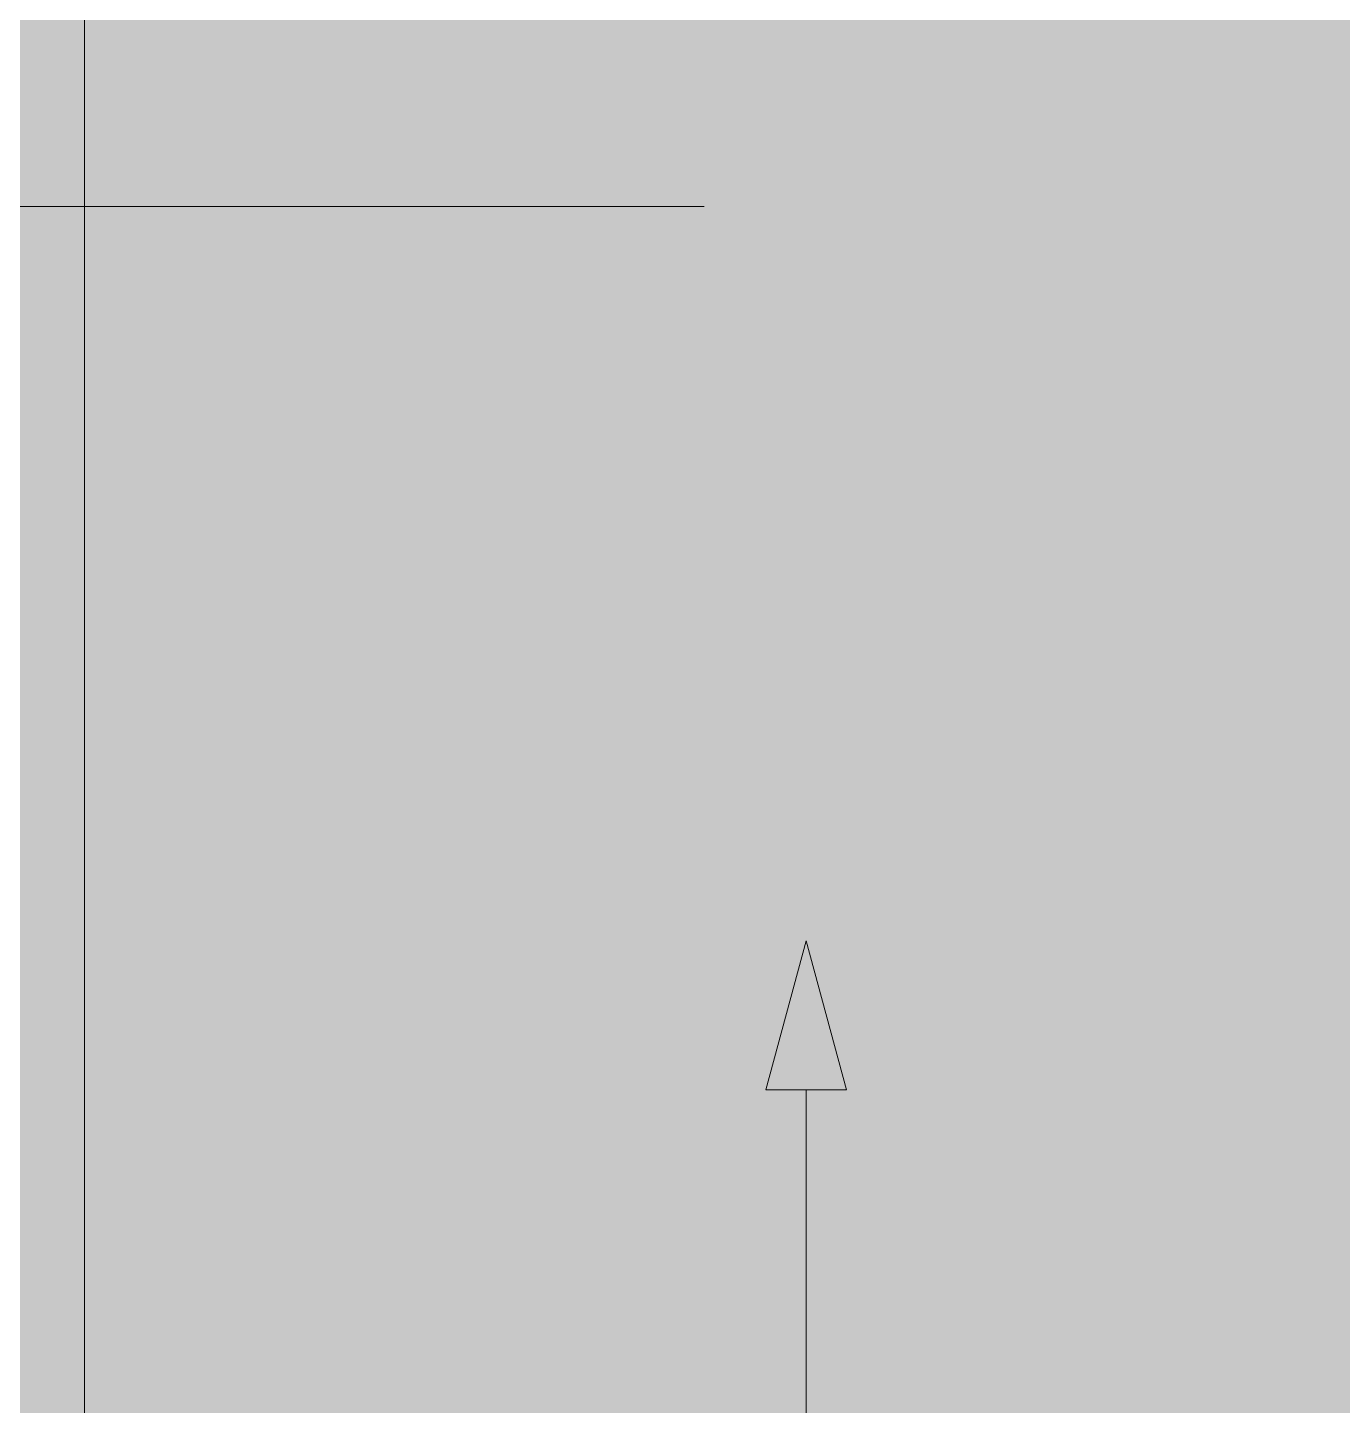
# Model space of a CAD drawing. Header units: metres. Extents: x -4 to 206, y -18 to 45.
# Drawn here: x 51.265 to 52.081, y -2.871 to -2.016 of the extents above; entities that cross this region are included whole.
import ezdxf

# ---------------------------------------------------------------- set-up
doc = ezdxf.new("R2010")
doc.units = ezdxf.units.M
doc.header["$MEASUREMENT"] = 0
doc.linetypes.add('Untersicht', pattern=[0.001, 0.0005, -0.0005])
for name, color, linetype in [('3._DD PP STG2_4_000 Achsraster', 7, 'Continuous'), ('3._DD PP STG2_4_330 Dachaufbau', 7, 'Continuous'), ('3._DD PP STG2_4_611 Entwässerung', 7, 'Continuous'), ('3._DD PP STG2_4_851 Marker Schnitt', 7, 'Continuous')]:
    doc.layers.add(name, color=color, linetype=linetype)

msp = doc.modelspace()

# ---------------------------------------------------------------- hatches: boundary and pattern name
at = {"layer": '3._DD PP STG2_4_330 Dachaufbau', "linetype": 'Continuous', "lineweight": 0, "true_color": 0x000000}
h = msp.add_hatch(color=18, dxfattribs=at)
h.paths.add_polyline_path([(52.21751, -4.33875), (52.2306, -1.28352), (45.62089, -1.28352), (45.62089, -1.29871), (48.77503, -1.29871), (48.77503, -4.33875)])
h.paths.add_polyline_path([(49.53688, -3.72888), (49.53688, -2.12353), (51.19688, -2.12353), (51.19688, -3.72888)], flags=0)

# ---------------------------------------------------------------- linework, layer by layer
at = {"layer": '3._DD PP STG2_4_000 Achsraster', "color": 5, "linetype": 'Continuous', "lineweight": 0, "ltscale": 1000}
msp.add_line((51.3, 1.99629), (51.3, -16.00371), dxfattribs=at)
at = {"layer": '3._DD PP STG2_4_611 Entwässerung', "color": 250, "linetype": 'Continuous', "lineweight": 13, "ltscale": 1000, "true_color": 0x3f3f3f}
msp.add_line((51.74788, -2.67534), (51.74788, -3.33284), dxfattribs=at)
at = {"layer": '3._DD PP STG2_4_611 Entwässerung', "color": 250, "linetype": 'Continuous', "lineweight": 13, "ltscale": 1000, "true_color": 0x3f3f3f, "flags": 128}
msp.add_lwpolyline([(51.77288, -2.67534), (51.74788, -2.58284), (51.72288, -2.67534)], close=True, dxfattribs=at)
at = {"layer": '3._DD PP STG2_4_851 Marker Schnitt', "color": 7, "linetype": 'Untersicht', "lineweight": 13, "ltscale": 1000}
msp.add_line((39.18451, -2.12704), (53.15, -2.12704), dxfattribs=at)

doc.saveas('drawing.dxf')
